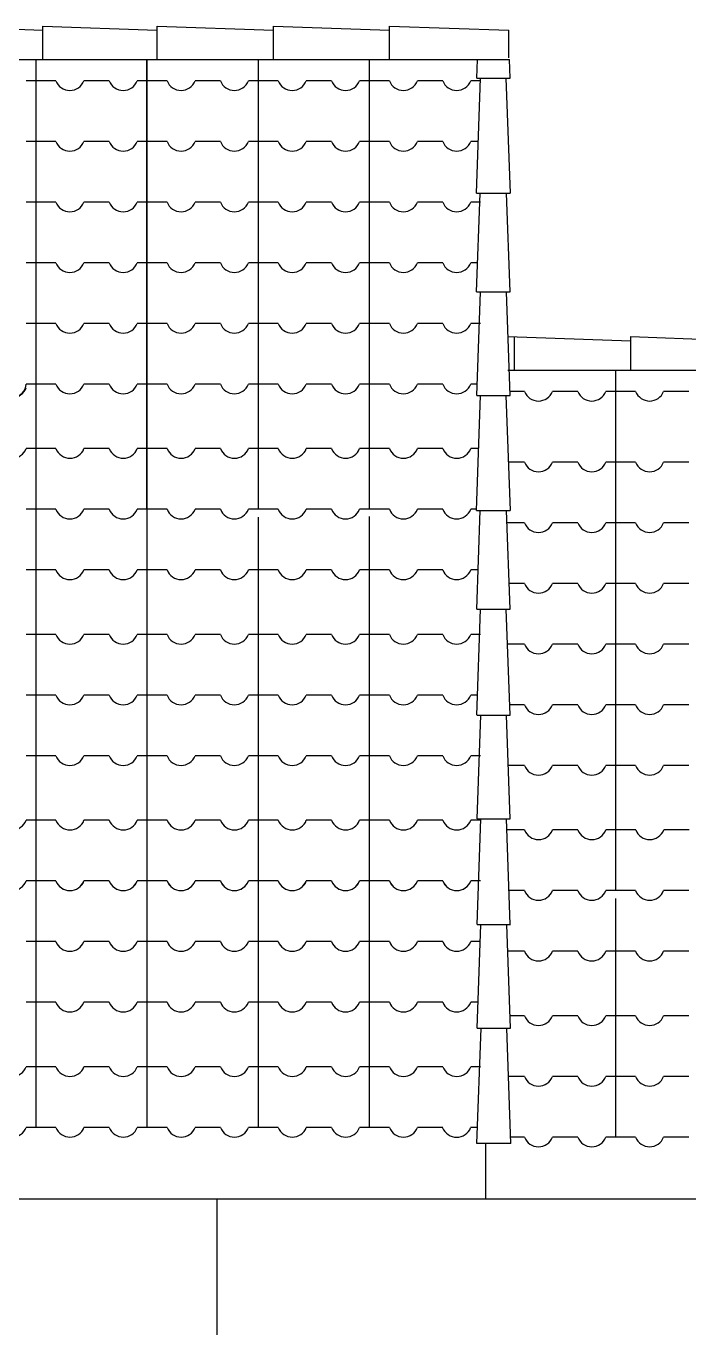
# Model space of a CAD drawing. Extents: x -29 to 75, y 16 to 65.
# Drawn here: x 40.179 to 41.491, y 18.901 to 21.477 of the extents above; entities that cross this region are included whole.
import ezdxf

# ---------------------------------------------------------------- set-up
doc = ezdxf.new("R2010")
doc.units = 0
doc.header["$MEASUREMENT"] = 0
for name, color, linetype in [('CORTE', 244, 'CONTINUOUS'), ('JANELA', 5, 'CONTINUOUS'), ('PAREDE', 7, 'CONTINUOUS'), ('TELHADO', 30, 'CONTINUOUS'), ('VISTAL', 30, 'CONTINUOUS'), ('VISTAP', 244, 'CONTINUOUS')]:
    doc.layers.add(name, color=color, linetype=linetype)

msp = doc.modelspace()

# ---------------------------------------------------------------- linework, layer by layer
at = {"layer": 'CORTE', "color": 1, "linetype": 'Continuous'}
for p, q in [((40.1979, 21.4107), (40.1979, 20.5208)), ((40.4179, 21.4107), (40.4179, 20.5208)), ((40.4179, 21.4107), (40.4179, 20.5208)), ((40.4179, 21.4107), (40.4179, 20.5208)), ((40.4179, 21.4107), (40.4179, 20.6484)), ((40.6379, 21.4107), (40.6379, 20.5208)), ((40.8579, 21.4107), (40.8579, 20.5208)), ((40.1979, 21.3684), (40.1786, 21.3684)), ((40.2377, 21.3684), (40.1979, 21.3684)), ((40.3432, 21.3684), (40.2931, 21.3684)), ((40.4179, 21.3684), (40.3986, 21.3684)), ((40.4577, 21.3684), (40.4179, 21.3684)), ((40.4577, 21.3684), (40.4179, 21.3684)), ((40.5632, 21.3684), (40.5131, 21.3684)), ((40.6379, 21.3684), (40.6186, 21.3684)), ((40.6777, 21.3684), (40.6379, 21.3684)), ((40.7832, 21.3684), (40.7331, 21.3684)), ((40.8579, 21.3684), (40.8386, 21.3684)), ((40.8977, 21.3684), (40.8579, 21.3684)), ((41.0032, 21.3684), (40.9531, 21.3684)), ((41.0779, 21.3684), (41.0586, 21.3684)), ((41.0758, 21.3684), (41.0679, 21.3684)), ((40.1979, 21.2484), (40.1786, 21.2484)), ((40.2377, 21.2484), (40.1979, 21.2484)), ((40.3432, 21.2484), (40.2931, 21.2484)), ((40.4179, 21.2484), (40.3986, 21.2484)), ((40.4577, 21.2484), (40.4179, 21.2484)), ((40.4577, 21.2484), (40.4179, 21.2484)), ((40.5632, 21.2484), (40.5131, 21.2484)), ((40.6379, 21.2484), (40.6186, 21.2484)), ((40.6777, 21.2484), (40.6379, 21.2484)), ((40.7832, 21.2484), (40.7331, 21.2484)), ((40.8579, 21.2484), (40.8386, 21.2484)), ((40.8977, 21.2484), (40.8579, 21.2484)), ((41.0032, 21.2484), (40.9531, 21.2484)), ((41.0736, 21.2484), (41.0586, 21.2484)), ((41.0736, 21.2484), (41.0679, 21.2484)), ((40.1979, 21.1284), (40.1786, 21.1284)), ((40.2377, 21.1284), (40.1979, 21.1284)), ((40.3432, 21.1284), (40.2931, 21.1284)), ((40.4179, 21.1284), (40.3986, 21.1284)), ((40.4577, 21.1284), (40.4179, 21.1284)), ((40.4577, 21.1284), (40.4179, 21.1284)), ((40.5632, 21.1284), (40.5131, 21.1284)), ((40.6379, 21.1284), (40.6186, 21.1284)), ((40.6777, 21.1284), (40.6379, 21.1284)), ((40.7832, 21.1284), (40.7331, 21.1284)), ((40.8579, 21.1284), (40.8386, 21.1284)), ((40.8977, 21.1284), (40.8579, 21.1284)), ((41.0032, 21.1284), (40.9531, 21.1284)), ((41.0779, 21.1284), (41.0586, 21.1284)), ((41.0758, 21.1284), (41.0679, 21.1284)), ((40.1979, 21.0084), (40.1786, 21.0084)), ((40.2377, 21.0084), (40.1979, 21.0084)), ((40.3432, 21.0084), (40.2931, 21.0084)), ((40.4179, 21.0084), (40.3986, 21.0084)), ((40.4577, 21.0084), (40.4179, 21.0084)), ((40.4577, 21.0084), (40.4179, 21.0084)), ((40.5632, 21.0084), (40.5131, 21.0084)), ((40.6379, 21.0084), (40.6186, 21.0084)), ((40.6777, 21.0084), (40.6379, 21.0084)), ((40.7832, 21.0084), (40.7331, 21.0084)), ((40.8579, 21.0084), (40.8386, 21.0084)), ((40.8977, 21.0084), (40.8579, 21.0084)), ((41.0032, 21.0084), (40.9531, 21.0084)), ((41.0725, 21.0084), (41.0586, 21.0084)), ((41.0725, 21.0084), (41.0679, 21.0084)), ((40.1979, 20.8884), (40.1786, 20.8884)), ((40.2377, 20.8884), (40.1979, 20.8884)), ((40.3432, 20.8884), (40.2931, 20.8884)), ((40.4179, 20.8884), (40.3986, 20.8884)), ((40.4577, 20.8884), (40.4179, 20.8884)), ((40.4577, 20.8884), (40.4179, 20.8884)), ((40.5632, 20.8884), (40.5131, 20.8884)), ((40.6379, 20.8884), (40.6186, 20.8884)), ((40.6777, 20.8884), (40.6379, 20.8884)), ((40.7832, 20.8884), (40.7331, 20.8884)), ((40.8579, 20.8884), (40.8386, 20.8884)), ((40.8977, 20.8884), (40.8579, 20.8884)), ((41.0032, 20.8884), (40.9531, 20.8884)), ((41.0779, 20.8884), (41.0586, 20.8884)), ((41.0758, 20.8884), (41.0679, 20.8884)), ((40.1979, 20.7684), (40.1786, 20.7684)), ((40.2377, 20.7684), (40.1979, 20.7684)), ((40.3432, 20.7684), (40.2931, 20.7684)), ((40.4179, 20.7684), (40.3986, 20.7684)), ((40.4577, 20.7684), (40.4179, 20.7684)), ((40.4577, 20.7684), (40.4179, 20.7684)), ((40.5632, 20.7684), (40.5131, 20.7684)), ((40.6379, 20.7684), (40.6186, 20.7684)), ((40.6777, 20.7684), (40.6379, 20.7684)), ((40.7832, 20.7684), (40.7331, 20.7684)), ((40.8579, 20.7684), (40.8386, 20.7684)), ((40.8977, 20.7684), (40.8579, 20.7684)), ((41.0032, 20.7684), (40.9531, 20.7684)), ((41.0715, 20.7684), (41.0586, 20.7684)), ((41.0715, 20.7684), (41.0679, 20.7684)), ((40.1981, 20.6408), (40.1788, 20.6408)), ((40.2379, 20.6408), (40.1981, 20.6408)), ((40.3434, 20.6408), (40.2933, 20.6408)), ((40.4181, 20.6408), (40.3988, 20.6408)), ((40.4579, 20.6408), (40.4181, 20.6408)), ((40.4579, 20.6408), (40.4181, 20.6408)), ((40.5634, 20.6408), (40.5133, 20.6408)), ((40.6381, 20.6408), (40.6188, 20.6408)), ((40.6779, 20.6408), (40.6381, 20.6408)), ((40.7834, 20.6408), (40.7333, 20.6408)), ((40.8581, 20.6408), (40.8388, 20.6408)), ((40.8979, 20.6408), (40.8581, 20.6408)), ((41.0034, 20.6408), (40.9533, 20.6408)), ((41.0744, 20.6408), (41.0588, 20.6408)), ((41.0744, 20.6408), (41.0681, 20.6408)), ((40.1979, 20.5208), (40.1786, 20.5208)), ((40.1979, 20.5208), (40.1786, 20.5208)), ((40.1979, 20.5208), (40.1979, 19.7855)), ((40.2377, 20.5208), (40.1979, 20.5208)), ((40.2377, 20.5208), (40.1979, 20.5208)), ((40.3432, 20.5208), (40.2931, 20.5208)), ((40.3432, 20.5208), (40.2931, 20.5208)), ((40.4179, 20.5208), (40.3986, 20.5208)), ((40.4179, 20.5208), (40.3986, 20.5208)), ((40.4179, 20.5208), (40.3986, 20.5208)), ((40.4179, 20.5208), (40.4179, 19.7855)), ((40.4577, 20.5208), (40.4179, 20.5208)), ((40.4577, 20.5208), (40.4179, 20.5208)), ((40.4577, 20.5208), (40.4179, 20.5208)), ((40.4577, 20.5208), (40.4179, 20.5208)), ((40.4577, 20.5208), (40.4179, 20.5208)), ((40.4577, 20.5208), (40.4179, 20.5208)), ((40.4577, 20.5208), (40.4179, 20.5208)), ((40.5632, 20.5208), (40.5131, 20.5208)), ((40.6379, 20.5208), (40.6186, 20.5208)), ((40.6379, 20.5208), (40.6186, 20.5208)), ((40.6379, 20.5208), (40.6186, 20.5208)), ((40.6777, 20.5208), (40.6379, 20.5208)), ((40.6777, 20.5208), (40.6379, 20.5208)), ((40.6777, 20.5208), (40.6379, 20.5208)), ((40.6379, 20.505), (40.6379, 19.7855)), ((40.7832, 20.5208), (40.7331, 20.5208)), ((40.7832, 20.5208), (40.7331, 20.5208)), ((40.7832, 20.5208), (40.7331, 20.5208)), ((40.8579, 20.5208), (40.8386, 20.5208)), ((40.8579, 20.5208), (40.8386, 20.5208)), ((40.8579, 20.5208), (40.8386, 20.5208)), ((40.8579, 20.5208), (40.8386, 20.5208)), ((40.8579, 20.5208), (40.8386, 20.5208)), ((40.8977, 20.5208), (40.8579, 20.5208)), ((40.8977, 20.5208), (40.8579, 20.5208)), ((40.8977, 20.5208), (40.8579, 20.5208)), ((40.8977, 20.5208), (40.8579, 20.5208)), ((40.8977, 20.5208), (40.8579, 20.5208)), ((40.8579, 20.5067), (40.8579, 19.7855)), ((41.0032, 20.5208), (40.9531, 20.5208)), ((41.0032, 20.5208), (40.9531, 20.5208)), ((41.0032, 20.5208), (40.9531, 20.5208)), ((41.0701, 20.5208), (41.0586, 20.5208)), ((41.0701, 20.5208), (41.0586, 20.5208)), ((41.0701, 20.5208), (41.0679, 20.5208)), ((41.0701, 20.5208), (41.0679, 20.5208)), ((41.0701, 20.5208), (41.0679, 20.5208)), ((41.0701, 20.5208), (41.0679, 20.5208)), ((41.0701, 20.5208), (41.0679, 20.5208)), ((40.1979, 20.4008), (40.1786, 20.4008)), ((40.2377, 20.4008), (40.1979, 20.4008)), ((40.3432, 20.4008), (40.2931, 20.4008)), ((40.4179, 20.4008), (40.3986, 20.4008)), ((40.4577, 20.4008), (40.4179, 20.4008)), ((40.4577, 20.4008), (40.4179, 20.4008)), ((40.4577, 20.4008), (40.4179, 20.4008)), ((40.5632, 20.4008), (40.5131, 20.4008)), ((40.6379, 20.4008), (40.6186, 20.4008)), ((40.6777, 20.4008), (40.6379, 20.4008)), ((40.7832, 20.4008), (40.7331, 20.4008)), ((40.8579, 20.4008), (40.8386, 20.4008)), ((40.8977, 20.4008), (40.8579, 20.4008)), ((41.0733, 20.4008), (41.0586, 20.4008)), ((41.0734, 20.4008), (41.0679, 20.4008)), ((40.4179, 20.395), (40.4179, 19.7855)), ((40.1979, 20.2732), (40.1786, 20.2732)), ((40.1979, 20.2732), (40.1786, 20.2732)), ((40.2377, 20.2732), (40.1979, 20.2732)), ((40.2377, 20.2732), (40.1979, 20.2732)), ((40.3432, 20.2732), (40.2931, 20.2732)), ((40.3432, 20.2732), (40.2931, 20.2732)), ((40.4179, 20.2732), (40.3986, 20.2732)), ((40.4179, 20.2732), (40.3986, 20.2732)), ((40.4179, 20.2732), (40.3986, 20.2732)), ((40.4179, 20.2732), (40.3986, 20.2732)), ((40.4179, 20.2732), (40.3986, 20.2732)), ((40.4179, 20.2732), (40.3986, 20.2732)), ((40.4577, 20.2732), (40.4179, 20.2732)), ((40.4577, 20.2732), (40.4179, 20.2732)), ((40.4577, 20.2732), (40.4179, 20.2732)), ((40.4577, 20.2732), (40.4179, 20.2732)), ((40.4577, 20.2732), (40.4179, 20.2732)), ((40.4577, 20.2732), (40.4179, 20.2732)), ((40.5632, 20.2732), (40.5131, 20.2732)), ((40.5632, 20.2732), (40.5131, 20.2732)), ((40.6379, 20.2732), (40.6186, 20.2732)), ((40.6379, 20.2732), (40.6186, 20.2732)), ((40.6777, 20.2732), (40.6379, 20.2732)), ((40.6777, 20.2732), (40.6379, 20.2732)), ((40.7832, 20.2732), (40.7331, 20.2732)), ((40.7832, 20.2732), (40.7331, 20.2732)), ((40.8579, 20.2732), (40.8386, 20.2732)), ((40.8579, 20.2732), (40.8386, 20.2732)), ((40.8977, 20.2732), (40.8579, 20.2732)), ((40.8977, 20.2732), (40.8579, 20.2732)), ((41.0032, 20.2732), (40.9531, 20.2732)), ((41.0032, 20.2732), (40.9531, 20.2732)), ((41.0779, 20.2732), (41.0586, 20.2732)), ((41.0779, 20.2732), (41.0586, 20.2732)), ((41.0764, 20.2732), (41.0679, 20.2732)), ((41.0764, 20.2732), (41.0679, 20.2732)), ((41.0764, 20.2732), (41.0679, 20.2732)), ((40.1979, 20.1532), (40.1786, 20.1532)), ((40.2377, 20.1532), (40.1979, 20.1532)), ((40.3432, 20.1532), (40.2931, 20.1532)), ((40.4179, 20.1532), (40.3986, 20.1532)), ((40.4179, 20.1532), (40.3986, 20.1532)), ((40.4179, 20.1532), (40.3986, 20.1532)), ((40.4577, 20.1532), (40.4179, 20.1532)), ((40.4577, 20.1532), (40.4179, 20.1532)), ((40.4577, 20.1532), (40.4179, 20.1532)), ((40.5632, 20.1532), (40.5131, 20.1532)), ((40.6379, 20.1532), (40.6186, 20.1532)), ((40.6777, 20.1532), (40.6379, 20.1532)), ((40.7832, 20.1532), (40.7331, 20.1532)), ((40.8579, 20.1532), (40.8386, 20.1532)), ((40.8977, 20.1532), (40.8579, 20.1532)), ((41.0032, 20.1532), (40.9531, 20.1532)), ((41.072, 20.1532), (41.0586, 20.1532)), ((41.072, 20.1532), (41.0679, 20.1532)), ((40.1979, 20.0332), (40.1786, 20.0332)), ((40.2377, 20.0332), (40.1979, 20.0332)), ((40.3432, 20.0332), (40.2931, 20.0332)), ((40.4179, 20.0332), (40.3986, 20.0332)), ((40.4179, 20.0332), (40.3986, 20.0332)), ((40.4179, 20.0332), (40.3986, 20.0332)), ((40.4577, 20.0332), (40.4179, 20.0332)), ((40.4577, 20.0332), (40.4179, 20.0332)), ((40.4577, 20.0332), (40.4179, 20.0332)), ((40.5632, 20.0332), (40.5131, 20.0332)), ((40.6379, 20.0332), (40.6186, 20.0332)), ((40.6777, 20.0332), (40.6379, 20.0332)), ((40.7832, 20.0332), (40.7331, 20.0332)), ((40.8579, 20.0332), (40.8386, 20.0332)), ((40.8977, 20.0332), (40.8579, 20.0332)), ((41.0032, 20.0332), (40.9531, 20.0332)), ((41.0779, 20.0332), (41.0586, 20.0332)), ((41.0755, 20.0332), (41.0679, 20.0332)), ((40.1981, 19.9055), (40.1788, 19.9055)), ((40.2379, 19.9055), (40.1981, 19.9055)), ((40.3434, 19.9055), (40.2933, 19.9055)), ((40.4181, 19.9055), (40.3988, 19.9055)), ((40.4181, 19.9055), (40.3988, 19.9055)), ((40.4181, 19.9055), (40.3988, 19.9055)), ((40.4579, 19.9055), (40.4181, 19.9055)), ((40.4579, 19.9055), (40.4181, 19.9055)), ((40.4579, 19.9055), (40.4181, 19.9055)), ((40.5634, 19.9055), (40.5133, 19.9055)), ((40.6381, 19.9055), (40.6188, 19.9055)), ((40.6779, 19.9055), (40.6381, 19.9055)), ((40.7834, 19.9055), (40.7333, 19.9055)), ((40.8581, 19.9055), (40.8388, 19.9055)), ((40.8979, 19.9055), (40.8581, 19.9055)), ((41.0034, 19.9055), (40.9533, 19.9055)), ((41.0781, 19.9055), (41.0588, 19.9055)), ((41.0785, 19.9055), (41.0681, 19.9055)), ((40.1979, 19.7855), (40.1786, 19.7855)), ((40.1981, 19.7855), (40.1788, 19.7855)), ((40.1979, 19.7855), (40.1979, 19.2979)), ((40.2377, 19.7855), (40.1979, 19.7855)), ((40.2379, 19.7855), (40.1981, 19.7855)), ((40.3432, 19.7855), (40.2931, 19.7855)), ((40.3434, 19.7855), (40.2933, 19.7855)), ((40.4179, 19.7855), (40.3986, 19.7855)), ((40.4179, 19.7855), (40.3986, 19.7855)), ((40.4179, 19.7855), (40.3986, 19.7855)), ((40.4181, 19.7855), (40.3988, 19.7855)), ((40.4181, 19.7855), (40.3988, 19.7855)), ((40.4181, 19.7855), (40.3988, 19.7855)), ((40.4179, 19.7855), (40.4179, 19.2979)), ((40.4179, 19.7855), (40.4179, 19.2979)), ((40.4179, 19.7855), (40.4179, 19.2979)), ((40.4577, 19.7855), (40.4179, 19.7855)), ((40.4577, 19.7855), (40.4179, 19.7855)), ((40.4577, 19.7855), (40.4179, 19.7855)), ((40.4579, 19.7855), (40.4181, 19.7855)), ((40.4579, 19.7855), (40.4181, 19.7855)), ((40.4579, 19.7855), (40.4181, 19.7855)), ((40.5632, 19.7855), (40.5131, 19.7855)), ((40.5634, 19.7855), (40.5133, 19.7855)), ((40.6379, 19.7855), (40.6186, 19.7855)), ((40.6381, 19.7855), (40.6188, 19.7855)), ((40.6379, 19.7855), (40.6379, 19.2979)), ((40.6777, 19.7855), (40.6379, 19.7855)), ((40.6779, 19.7855), (40.6381, 19.7855)), ((40.7832, 19.7855), (40.7331, 19.7855)), ((40.7834, 19.7855), (40.7333, 19.7855)), ((40.8579, 19.7855), (40.8386, 19.7855)), ((40.8581, 19.7855), (40.8388, 19.7855)), ((40.8579, 19.7855), (40.8579, 19.2979)), ((40.8977, 19.7855), (40.8579, 19.7855)), ((40.8979, 19.7855), (40.8581, 19.7855)), ((41.0032, 19.7855), (40.9531, 19.7855)), ((41.0034, 19.7855), (40.9533, 19.7855)), ((41.0779, 19.7855), (41.0586, 19.7855)), ((41.0742, 19.7855), (41.0588, 19.7855)), ((41.0742, 19.7855), (41.0679, 19.7855)), ((41.0742, 19.7855), (41.0681, 19.7855)), ((40.6379, 19.6977), (40.6379, 19.2979)), ((40.8579, 19.6977), (40.8579, 19.2979)), ((40.1979, 19.6655), (40.1786, 19.6655)), ((40.2377, 19.6655), (40.1979, 19.6655)), ((40.3432, 19.6655), (40.2931, 19.6655)), ((40.4179, 19.6655), (40.3986, 19.6655)), ((40.4179, 19.6655), (40.3986, 19.6655)), ((40.4179, 19.6655), (40.3986, 19.6655)), ((40.4577, 19.6655), (40.4179, 19.6655)), ((40.4577, 19.6655), (40.4179, 19.6655)), ((40.4577, 19.6655), (40.4179, 19.6655)), ((40.5632, 19.6655), (40.5131, 19.6655)), ((40.6379, 19.6655), (40.6186, 19.6655)), ((40.6777, 19.6655), (40.6379, 19.6655)), ((40.7832, 19.6655), (40.7331, 19.6655)), ((40.8579, 19.6655), (40.8386, 19.6655)), ((40.8977, 19.6655), (40.8579, 19.6655)), ((41.0032, 19.6655), (40.9531, 19.6655)), ((41.0779, 19.6655), (41.0586, 19.6655)), ((41.0777, 19.6655), (41.0679, 19.6655)), ((40.1979, 19.5455), (40.1786, 19.5455)), ((40.2377, 19.5455), (40.1979, 19.5455)), ((40.3432, 19.5455), (40.2931, 19.5455)), ((40.4179, 19.5455), (40.3986, 19.5455)), ((40.4179, 19.5455), (40.3986, 19.5455)), ((40.4179, 19.5455), (40.3986, 19.5455)), ((40.4577, 19.5455), (40.4179, 19.5455)), ((40.4577, 19.5455), (40.4179, 19.5455)), ((40.4577, 19.5455), (40.4179, 19.5455)), ((40.5632, 19.5455), (40.5131, 19.5455)), ((40.6379, 19.5455), (40.6186, 19.5455)), ((40.6777, 19.5455), (40.6379, 19.5455)), ((40.7832, 19.5455), (40.7331, 19.5455)), ((40.8579, 19.5455), (40.8386, 19.5455)), ((40.8977, 19.5455), (40.8579, 19.5455)), ((41.0032, 19.5455), (40.9531, 19.5455)), ((41.0733, 19.5455), (41.0586, 19.5455)), ((41.0733, 19.5455), (41.0679, 19.5455)), ((40.1981, 19.4179), (40.1788, 19.4179)), ((40.2379, 19.4179), (40.1981, 19.4179)), ((40.3434, 19.4179), (40.2933, 19.4179)), ((40.4181, 19.4179), (40.3988, 19.4179)), ((40.4181, 19.4179), (40.3988, 19.4179)), ((40.4181, 19.4179), (40.3988, 19.4179)), ((40.4579, 19.4179), (40.4181, 19.4179)), ((40.4579, 19.4179), (40.4181, 19.4179)), ((40.4579, 19.4179), (40.4181, 19.4179)), ((40.5634, 19.4179), (40.5133, 19.4179)), ((40.6381, 19.4179), (40.6188, 19.4179)), ((40.6779, 19.4179), (40.6381, 19.4179)), ((40.7834, 19.4179), (40.7333, 19.4179)), ((40.8581, 19.4179), (40.8388, 19.4179)), ((40.8979, 19.4179), (40.8581, 19.4179)), ((41.0034, 19.4179), (40.9533, 19.4179)), ((41.0781, 19.4179), (41.0588, 19.4179)), ((41.0763, 19.4179), (41.0681, 19.4179)), ((40.1983, 19.2979), (40.179, 19.2979)), ((40.2379, 19.2979), (40.1981, 19.2979)), ((40.3434, 19.2979), (40.2933, 19.2979)), ((40.4181, 19.2979), (40.3988, 19.2979)), ((40.4579, 19.2979), (40.4181, 19.2979)), ((40.5634, 19.2979), (40.5133, 19.2979)), ((40.6381, 19.2979), (40.6188, 19.2979)), ((40.6779, 19.2979), (40.6381, 19.2979)), ((40.7834, 19.2979), (40.7333, 19.2979)), ((40.8581, 19.2979), (40.8388, 19.2979)), ((40.8979, 19.2979), (40.8581, 19.2979)), ((41.0034, 19.2979), (40.9533, 19.2979)), ((41.0719, 19.2975), (41.0585, 19.2975))]:
    msp.add_line(p, q, dxfattribs=at)
for centre, radius, start, end in [((40.2654, 21.379), 0.0297, 201.0517, 338.9483), ((40.3709, 21.379), 0.0297, 201.0517, 338.9483), ((40.4854, 21.379), 0.0297, 201.0517, 338.9483), ((40.5909, 21.379), 0.0297, 201.0517, 338.9483), ((40.7054, 21.379), 0.0297, 201.0517, 338.9483), ((40.8109, 21.379), 0.0297, 201.0517, 338.9483), ((40.9254, 21.379), 0.0297, 201.0517, 338.9483), ((41.0309, 21.379), 0.0297, 201.0517, 338.9483), ((40.2654, 21.259), 0.0297, 201.0517, 338.9483), ((40.3709, 21.259), 0.0297, 201.0517, 338.9483), ((40.4854, 21.259), 0.0297, 201.0517, 338.9483), ((40.5909, 21.259), 0.0297, 201.0517, 338.9483), ((40.7054, 21.259), 0.0297, 201.0517, 338.9483), ((40.8109, 21.259), 0.0297, 201.0517, 338.9483), ((40.9254, 21.259), 0.0297, 201.0517, 338.9483), ((41.0309, 21.259), 0.0297, 201.0517, 338.9483), ((40.2654, 21.139), 0.0297, 201.0517, 338.9483), ((40.3709, 21.139), 0.0297, 201.0517, 338.9483), ((40.4854, 21.139), 0.0297, 201.0517, 338.9483), ((40.5909, 21.139), 0.0297, 201.0517, 338.9483), ((40.7054, 21.139), 0.0297, 201.0517, 338.9483), ((40.8109, 21.139), 0.0297, 201.0517, 338.9483), ((40.9254, 21.139), 0.0297, 201.0517, 338.9483), ((41.0309, 21.139), 0.0297, 201.0517, 338.9483), ((40.2654, 21.019), 0.0297, 201.0517, 338.9483), ((40.3709, 21.019), 0.0297, 201.0517, 338.9483), ((40.4854, 21.019), 0.0297, 201.0517, 338.9483), ((40.5909, 21.019), 0.0297, 201.0517, 338.9483), ((40.7054, 21.019), 0.0297, 201.0517, 338.9483), ((40.8109, 21.019), 0.0297, 201.0517, 338.9483), ((40.9254, 21.019), 0.0297, 201.0517, 338.9483), ((41.0309, 21.019), 0.0297, 201.0517, 338.9483), ((40.2654, 20.899), 0.0297, 201.0517, 338.9483), ((40.3709, 20.899), 0.0297, 201.0517, 338.9483), ((40.4854, 20.899), 0.0297, 201.0517, 338.9483), ((40.5909, 20.899), 0.0297, 201.0517, 338.9483), ((40.7054, 20.899), 0.0297, 201.0517, 338.9483), ((40.8109, 20.899), 0.0297, 201.0517, 338.9483), ((40.9254, 20.899), 0.0297, 201.0517, 338.9483), ((41.0309, 20.899), 0.0297, 201.0517, 338.9483), ((40.1504, 20.7707), 0.0289, 200.0673, 355.3256), ((40.1511, 20.7714), 0.0297, 201.0517, 338.9483), ((40.2654, 20.779), 0.0297, 201.0517, 338.9483), ((40.3709, 20.779), 0.0297, 201.0517, 338.9483), ((40.4854, 20.779), 0.0297, 201.0517, 338.9483), ((40.5909, 20.779), 0.0297, 201.0517, 338.9483), ((40.7054, 20.779), 0.0297, 201.0517, 338.9483), ((40.8109, 20.779), 0.0297, 201.0517, 338.9483), ((40.9254, 20.779), 0.0297, 201.0517, 338.9483), ((41.0309, 20.779), 0.0297, 201.0517, 338.9483), ((40.1511, 20.6514), 0.0297, 201.0517, 338.9483), ((40.2656, 20.6514), 0.0297, 201.0517, 338.9483), ((40.3711, 20.6514), 0.0297, 201.0517, 338.9483), ((40.4856, 20.6514), 0.0297, 201.0517, 338.9483), ((40.5911, 20.6514), 0.0297, 201.0517, 338.9483), ((40.7056, 20.6514), 0.0297, 201.0517, 338.9483), ((40.8111, 20.6514), 0.0297, 201.0517, 338.9483), ((40.9256, 20.6514), 0.0297, 201.0517, 338.9483), ((41.0311, 20.6514), 0.0297, 201.0517, 338.9483), ((40.2654, 20.5314), 0.0297, 201.0517, 338.9483), ((40.2654, 20.5314), 0.0297, 201.0517, 338.9483), ((40.3709, 20.5314), 0.0297, 201.0517, 338.9483), ((40.3709, 20.5314), 0.0297, 201.0517, 338.9483), ((40.4854, 20.5314), 0.0297, 201.0517, 338.9483), ((40.5909, 20.5314), 0.0297, 201.0517, 338.9483), ((40.5909, 20.5314), 0.0297, 201.0517, 338.9483), ((40.5909, 20.5314), 0.0297, 201.0517, 338.9483), ((40.7054, 20.5314), 0.0297, 201.0517, 338.9483), ((40.7054, 20.5314), 0.0297, 201.0517, 338.9483), ((40.7054, 20.5314), 0.0297, 201.0517, 338.9483), ((40.8109, 20.5314), 0.0297, 201.0517, 338.9483), ((40.8109, 20.5314), 0.0297, 201.0517, 338.9483), ((40.8109, 20.5314), 0.0297, 201.0517, 338.9483), ((40.8109, 20.5314), 0.0297, 201.0517, 338.9483), ((40.8109, 20.5314), 0.0297, 201.0517, 338.9483), ((40.9254, 20.5314), 0.0297, 201.0517, 338.9483), ((40.9254, 20.5314), 0.0297, 201.0517, 338.9483), ((40.9254, 20.5314), 0.0297, 201.0517, 338.9483), ((41.0309, 20.5314), 0.0297, 201.0517, 338.9483), ((41.0309, 20.5314), 0.0297, 201.0517, 338.9483), ((41.0309, 20.5314), 0.0297, 201.0517, 338.9483), ((40.2654, 20.4114), 0.0297, 201.0517, 338.9483), ((40.3709, 20.4114), 0.0297, 201.0517, 338.9483), ((40.4854, 20.4114), 0.0297, 201.0517, 338.9483), ((40.5909, 20.4114), 0.0297, 201.0517, 338.9483), ((40.7054, 20.4114), 0.0297, 201.0517, 338.9483), ((40.8109, 20.4114), 0.0297, 201.0517, 338.9483), ((40.9254, 20.4114), 0.0297, 201.0517, 338.9483), ((41.0309, 20.4114), 0.0297, 201.0517, 338.9483), ((40.2654, 20.2838), 0.0297, 201.0517, 338.9483), ((40.2654, 20.2838), 0.0297, 201.0517, 338.9483), ((40.3709, 20.2838), 0.0297, 201.0517, 338.9483), ((40.3709, 20.2838), 0.0297, 201.0517, 338.9483), ((40.4854, 20.2838), 0.0297, 201.0517, 338.9483), ((40.4854, 20.2838), 0.0297, 201.0517, 338.9483), ((40.5909, 20.2838), 0.0297, 201.0517, 338.9483), ((40.5909, 20.2838), 0.0297, 201.0517, 338.9483), ((40.7054, 20.2838), 0.0297, 201.0517, 338.9483), ((40.7054, 20.2838), 0.0297, 201.0517, 338.9483), ((40.8109, 20.2838), 0.0297, 201.0517, 338.9483), ((40.8109, 20.2838), 0.0297, 201.0517, 338.9483), ((40.9254, 20.2838), 0.0297, 201.0517, 338.9483), ((40.9254, 20.2838), 0.0297, 201.0517, 338.9483), ((41.0309, 20.2838), 0.0297, 201.0517, 338.9483), ((41.0309, 20.2838), 0.0297, 201.0517, 338.9483), ((40.2654, 20.1638), 0.0297, 201.0517, 338.9483), ((40.3709, 20.1638), 0.0297, 201.0517, 338.9483), ((40.4854, 20.1638), 0.0297, 201.0517, 338.9483), ((40.5909, 20.1638), 0.0297, 201.0517, 338.9483), ((40.7054, 20.1638), 0.0297, 201.0517, 338.9483), ((40.8109, 20.1638), 0.0297, 201.0517, 338.9483), ((40.9254, 20.1638), 0.0297, 201.0517, 338.9483), ((41.0309, 20.1638), 0.0297, 201.0517, 338.9483), ((40.2654, 20.0438), 0.0297, 201.0517, 338.9483), ((40.3709, 20.0438), 0.0297, 201.0517, 338.9483), ((40.4854, 20.0438), 0.0297, 201.0517, 338.9483), ((40.5909, 20.0438), 0.0297, 201.0517, 338.9483), ((40.7054, 20.0438), 0.0297, 201.0517, 338.9483), ((40.8109, 20.0438), 0.0297, 201.0517, 338.9483), ((40.9254, 20.0438), 0.0297, 201.0517, 338.9483), ((41.0309, 20.0438), 0.0297, 201.0517, 338.9483), ((40.1511, 19.9162), 0.0297, 201.0517, 338.9483), ((40.2656, 19.9162), 0.0297, 201.0517, 338.9483), ((40.3711, 19.9162), 0.0297, 201.0517, 338.9483), ((40.4856, 19.9162), 0.0297, 201.0517, 338.9483), ((40.5911, 19.9162), 0.0297, 201.0517, 338.9483), ((40.7056, 19.9162), 0.0297, 201.0517, 338.9483), ((40.8111, 19.9162), 0.0297, 201.0517, 338.9483), ((40.9256, 19.9162), 0.0297, 201.0517, 338.9483), ((41.0311, 19.9162), 0.0297, 201.0517, 338.9483), ((40.1511, 19.7962), 0.0297, 201.0517, 338.9483), ((40.2654, 19.7962), 0.0297, 201.0517, 338.9483), ((40.2656, 19.7962), 0.0297, 201.0517, 338.9483), ((40.3709, 19.7962), 0.0297, 201.0517, 338.9483), ((40.3711, 19.7962), 0.0297, 201.0517, 338.9483), ((40.4854, 19.7962), 0.0297, 201.0517, 338.9483), ((40.4856, 19.7962), 0.0297, 201.0517, 338.9483), ((40.5909, 19.7962), 0.0297, 201.0517, 338.9483), ((40.5911, 19.7962), 0.0297, 201.0517, 338.9483), ((40.7054, 19.7962), 0.0297, 201.0517, 338.9483), ((40.7056, 19.7962), 0.0297, 201.0517, 338.9483), ((40.8109, 19.7962), 0.0297, 201.0517, 338.9483), ((40.8111, 19.7962), 0.0297, 201.0517, 338.9483), ((40.9254, 19.7962), 0.0297, 201.0517, 338.9483), ((40.9256, 19.7962), 0.0297, 201.0517, 338.9483), ((41.0309, 19.7962), 0.0297, 201.0517, 338.9483), ((41.0311, 19.7962), 0.0297, 201.0517, 338.9483), ((40.2654, 19.6762), 0.0297, 201.0517, 338.9483), ((40.3709, 19.6762), 0.0297, 201.0517, 338.9483), ((40.4854, 19.6762), 0.0297, 201.0517, 338.9483), ((40.5909, 19.6762), 0.0297, 201.0517, 338.9483), ((40.7054, 19.6762), 0.0297, 201.0517, 338.9483), ((40.8109, 19.6762), 0.0297, 201.0517, 338.9483), ((40.9254, 19.6762), 0.0297, 201.0517, 338.9483), ((41.0309, 19.6762), 0.0297, 201.0517, 338.9483), ((40.2654, 19.5562), 0.0297, 201.0517, 338.9483), ((40.3709, 19.5562), 0.0297, 201.0517, 338.9483), ((40.4854, 19.5562), 0.0297, 201.0517, 338.9483), ((40.5909, 19.5562), 0.0297, 201.0517, 338.9483), ((40.7054, 19.5562), 0.0297, 201.0517, 338.9483), ((40.8109, 19.5562), 0.0297, 201.0517, 338.9483), ((40.9254, 19.5562), 0.0297, 201.0517, 338.9483), ((41.0309, 19.5562), 0.0297, 201.0517, 338.9483), ((40.1511, 19.4286), 0.0297, 201.0517, 338.9483), ((40.2656, 19.4286), 0.0297, 201.0517, 338.9483), ((40.3711, 19.4286), 0.0297, 201.0517, 338.9483), ((40.4856, 19.4286), 0.0297, 201.0517, 338.9483), ((40.5911, 19.4286), 0.0297, 201.0517, 338.9483), ((40.7056, 19.4286), 0.0297, 201.0517, 338.9483), ((40.8111, 19.4286), 0.0297, 201.0517, 338.9483), ((40.9256, 19.4286), 0.0297, 201.0517, 338.9483), ((41.0311, 19.4286), 0.0297, 201.0517, 338.9483), ((40.1511, 19.3086), 0.0297, 201.0517, 338.9483), ((40.2656, 19.3086), 0.0297, 201.0517, 338.9483), ((40.3711, 19.3086), 0.0297, 201.0517, 338.9483), ((40.4856, 19.3086), 0.0297, 201.0517, 338.9483), ((40.5911, 19.3086), 0.0297, 201.0517, 338.9483), ((40.7056, 19.3086), 0.0297, 201.0517, 338.9483), ((40.8111, 19.3086), 0.0297, 201.0517, 338.9483), ((40.9256, 19.3086), 0.0297, 201.0517, 338.9483), ((41.0308, 19.3081), 0.0297, 201.0517, 338.9483)]:
    msp.add_arc(centre, radius, start, end, dxfattribs=at)
at = {"layer": 'JANELA', "color": 1}
for p, q in [((41.0699, 21.1458), (41.1369, 21.1458)), ((41.07, 20.518), (41.137, 20.518)), ((41.0032, 20.4008), (40.9531, 20.4008)), ((41.138, 19.2659), (41.0708, 19.266)), ((41.0887, 19.1563), (41.0887, 19.2651))]:
    msp.add_line(p, q, dxfattribs=at)
at = {"layer": 'PAREDE', "color": 5}
msp.add_line((40.5569, 16.5915), (40.5569, 19.1563), dxfattribs=at)
at = {"layer": 'TELHADO', "color": 30, "linetype": 'Continuous'}
for p, q in [((41.1323, 20.8627), (41.3755, 20.854)), ((41.1455, 20.7964), (41.1455, 20.8622)), ((41.3755, 20.8622), (41.6055, 20.854)), ((41.3755, 20.7964), (41.3755, 20.8622)), ((41.1322, 20.7962), (42.3518, 20.7962)), ((41.3452, 20.7962), (41.3452, 19.7663)), ((41.165, 20.754), (41.1362, 20.754)), ((41.2706, 20.754), (41.2204, 20.754)), ((41.3452, 20.754), (41.3259, 20.754)), ((41.385, 20.754), (41.3452, 20.754)), ((41.4906, 20.754), (41.4404, 20.754)), ((41.165, 20.614), (41.1337, 20.614)), ((41.165, 20.614), (41.1337, 20.614)), ((41.2706, 20.614), (41.2204, 20.614)), ((41.3452, 20.614), (41.3259, 20.614)), ((41.385, 20.614), (41.3452, 20.614)), ((41.4906, 20.614), (41.4404, 20.614)), ((41.165, 20.494), (41.1303, 20.494)), ((41.165, 20.494), (41.1303, 20.494)), ((41.2706, 20.494), (41.2204, 20.494)), ((41.3452, 20.494), (41.3259, 20.494)), ((41.385, 20.494), (41.3452, 20.494)), ((41.4906, 20.494), (41.4404, 20.494)), ((41.165, 20.374), (41.1346, 20.374)), ((41.165, 20.374), (41.1346, 20.374)), ((41.2706, 20.374), (41.2204, 20.374)), ((41.3452, 20.374), (41.3259, 20.374)), ((41.385, 20.374), (41.3452, 20.374)), ((41.4906, 20.374), (41.4404, 20.374)), ((41.165, 20.254), (41.1314, 20.254)), ((41.165, 20.254), (41.1314, 20.254)), ((41.2706, 20.254), (41.2204, 20.254)), ((41.3452, 20.254), (41.3259, 20.254)), ((41.385, 20.254), (41.3452, 20.254)), ((41.4906, 20.254), (41.4404, 20.254)), ((41.165, 20.134), (41.1357, 20.134)), ((41.165, 20.134), (41.1357, 20.134)), ((41.2706, 20.134), (41.2204, 20.134)), ((41.3452, 20.134), (41.3259, 20.134)), ((41.385, 20.134), (41.3452, 20.134)), ((41.4906, 20.134), (41.4404, 20.134)), ((41.165, 20.014), (41.1331, 20.014)), ((41.165, 20.014), (41.1331, 20.014)), ((41.2706, 20.014), (41.2204, 20.014)), ((41.3452, 20.014), (41.3259, 20.014)), ((41.385, 20.014), (41.3452, 20.014)), ((41.4906, 20.014), (41.4404, 20.014)), ((41.1652, 19.8863), (41.1302, 19.8863)), ((41.1652, 19.8863), (41.1302, 19.8863)), ((41.2708, 19.8863), (41.2206, 19.8863)), ((41.3454, 19.8863), (41.3261, 19.8863)), ((41.3852, 19.8863), (41.3454, 19.8863)), ((41.4908, 19.8863), (41.4406, 19.8863)), ((41.165, 19.7663), (41.1345, 19.7663)), ((41.165, 19.7663), (41.1345, 19.7663)), ((41.165, 19.7663), (41.1345, 19.7663)), ((41.165, 19.7663), (41.1345, 19.7663)), ((41.165, 19.7663), (41.1345, 19.7663)), ((41.165, 19.7663), (41.1345, 19.7663)), ((41.165, 19.7663), (41.1345, 19.7663)), ((41.2706, 19.7663), (41.2204, 19.7663)), ((41.3452, 19.7663), (41.3259, 19.7663)), ((41.3452, 19.7663), (41.3259, 19.7663)), ((41.3452, 19.7663), (41.3259, 19.7663)), ((41.385, 19.7663), (41.3452, 19.7663)), ((41.385, 19.7663), (41.3452, 19.7663)), ((41.385, 19.7663), (41.3452, 19.7663)), ((41.4906, 19.7663), (41.4404, 19.7663)), ((41.4906, 19.7663), (41.4404, 19.7663)), ((41.4906, 19.7663), (41.4404, 19.7663)), ((41.3452, 19.7506), (41.3452, 19.2787)), ((41.165, 19.6463), (41.1319, 19.6463)), ((41.165, 19.6463), (41.1319, 19.6463)), ((41.165, 19.6463), (41.1319, 19.6463)), ((41.2706, 19.6463), (41.2204, 19.6463)), ((41.3452, 19.6463), (41.3259, 19.6463)), ((41.385, 19.6463), (41.3452, 19.6463)), ((41.4906, 19.6463), (41.4404, 19.6463)), ((41.165, 19.5187), (41.1365, 19.5187)), ((41.165, 19.5187), (41.1365, 19.5187)), ((41.165, 19.5187), (41.1365, 19.5187)), ((41.165, 19.5187), (41.1365, 19.5187)), ((41.165, 19.5187), (41.1365, 19.5187)), ((41.165, 19.5187), (41.1365, 19.5187)), ((41.2706, 19.5187), (41.2204, 19.5187)), ((41.2706, 19.5187), (41.2204, 19.5187)), ((41.3452, 19.5187), (41.3259, 19.5187)), ((41.3452, 19.5187), (41.3259, 19.5187)), ((41.385, 19.5187), (41.3452, 19.5187)), ((41.385, 19.5187), (41.3452, 19.5187)), ((41.4906, 19.5187), (41.4404, 19.5187)), ((41.4906, 19.5187), (41.4404, 19.5187)), ((41.165, 19.3987), (41.1333, 19.3987)), ((41.165, 19.3987), (41.1333, 19.3987)), ((41.165, 19.3987), (41.1333, 19.3987)), ((41.2706, 19.3987), (41.2204, 19.3987)), ((41.3452, 19.3987), (41.3259, 19.3987)), ((41.385, 19.3987), (41.3452, 19.3987)), ((41.4906, 19.3987), (41.4404, 19.3987)), ((41.165, 19.2787), (41.1376, 19.2787)), ((41.165, 19.2787), (41.1376, 19.2787)), ((41.165, 19.2787), (41.1376, 19.2787)), ((41.2706, 19.2787), (41.2204, 19.2787)), ((41.3452, 19.2787), (41.3259, 19.2787)), ((41.385, 19.2787), (41.3452, 19.2787)), ((41.4906, 19.2787), (41.4404, 19.2787)), ((42.3093, 19.1563), (41.0887, 19.1563))]:
    msp.add_line(p, q, dxfattribs=at)
for centre in [(41.1927, 20.7646), (41.2982, 20.7646), (41.4127, 20.7646), (41.1927, 20.6246), (41.2982, 20.6246), (41.4127, 20.6246), (41.1927, 20.5046), (41.2982, 20.5046), (41.4127, 20.5046), (41.1927, 20.3846), (41.2982, 20.3846), (41.4127, 20.3846), (41.1927, 20.2646), (41.2982, 20.2646), (41.4127, 20.2646), (41.1927, 20.1446), (41.2982, 20.1446), (41.4127, 20.1446), (41.1927, 20.0246), (41.2982, 20.0246), (41.4127, 20.0246), (41.1929, 19.897), (41.2984, 19.897), (41.4129, 19.897), (41.1927, 19.777), (41.2982, 19.777), (41.2982, 19.777), (41.2982, 19.777), (41.4127, 19.777), (41.4127, 19.777), (41.4127, 19.777), (41.1927, 19.657), (41.2982, 19.657), (41.4127, 19.657), (41.1927, 19.5294), (41.1927, 19.5294), (41.2982, 19.5294), (41.2982, 19.5294), (41.4127, 19.5294), (41.4127, 19.5294), (41.1927, 19.4094), (41.2982, 19.4094), (41.4127, 19.4094), (41.1927, 19.2894), (41.2982, 19.2894), (41.4127, 19.2894)]:
    msp.add_arc(centre, 0.0297, 201.0517, 338.9483, dxfattribs=at)
at = {"layer": 'VISTAL', "color": 1, "linetype": 'Continuous'}
msp.add_line((41.0887, 19.1563), (32.9852, 19.1563), dxfattribs=at)
at = {"layer": 'VISTAP', "color": 1, "linetype": 'Continuous'}
for p, q in [((39.9818, 21.4767), (40.2118, 21.4684)), ((40.2118, 21.4767), (40.4382, 21.4685)), ((40.2118, 21.4108), (40.2118, 21.4767)), ((40.4382, 21.4767), (40.6682, 21.4684)), ((40.4382, 21.4108), (40.4382, 21.4767)), ((40.6682, 21.4767), (40.8982, 21.4684)), ((40.6682, 21.4108), (40.6682, 21.4767)), ((40.8982, 21.4767), (41.1343, 21.4682)), ((40.8982, 21.4108), (40.8982, 21.4767)), ((41.1343, 21.4136), (41.1343, 21.4682)), ((38.3211, 21.4107), (41.1351, 21.4107)), ((40.4179, 20.5208), (40.4179, 21.4107)), ((41.0706, 21.3734), (41.0719, 21.4107)), ((41.1364, 21.3734), (41.1351, 21.4107)), ((41.0699, 21.1458), (41.0781, 21.3734)), ((41.0706, 21.3734), (41.1364, 21.3734)), ((41.1371, 21.1458), (41.1289, 21.3734)), ((41.0704, 20.9507), (41.0774, 21.1458)), ((41.1364, 20.9507), (41.1294, 21.1458)), ((41.0704, 20.9507), (41.1364, 20.9507)), ((41.0707, 20.7456), (41.0781, 20.9507)), ((41.1365, 20.7456), (41.1292, 20.9507)), ((41.07, 20.518), (41.0782, 20.7456)), ((41.0707, 20.7456), (41.1365, 20.7456)), ((41.1372, 20.518), (41.129, 20.7456)), ((41.0705, 20.3229), (41.0775, 20.518)), ((41.0776, 20.518), (41.0777, 20.5182)), ((41.1365, 20.3229), (41.1295, 20.518)), ((41.0705, 20.3229), (41.1365, 20.3229)), ((41.0706, 20.1136), (41.0782, 20.3229)), ((41.1365, 20.1136), (41.1289, 20.3229)), ((41.0711, 19.9086), (41.0784, 20.1136)), ((41.0711, 20.1136), (41.1369, 20.1136)), ((41.1369, 19.9086), (41.1295, 20.1136)), ((41.0711, 19.6994), (41.0786, 19.9086)), ((41.0711, 19.9086), (41.1369, 19.9086)), ((41.1369, 19.6994), (41.1294, 19.9086)), ((41.0715, 19.4944), (41.0789, 19.6994)), ((41.0715, 19.6994), (41.1374, 19.6994)), ((41.1374, 19.4944), (41.13, 19.6994)), ((41.0708, 19.266), (41.079, 19.4944)), ((41.0715, 19.4944), (41.1374, 19.4944)), ((41.138, 19.2659), (41.1298, 19.4944))]:
    msp.add_line(p, q, dxfattribs=at)

doc.saveas('drawing.dxf')
